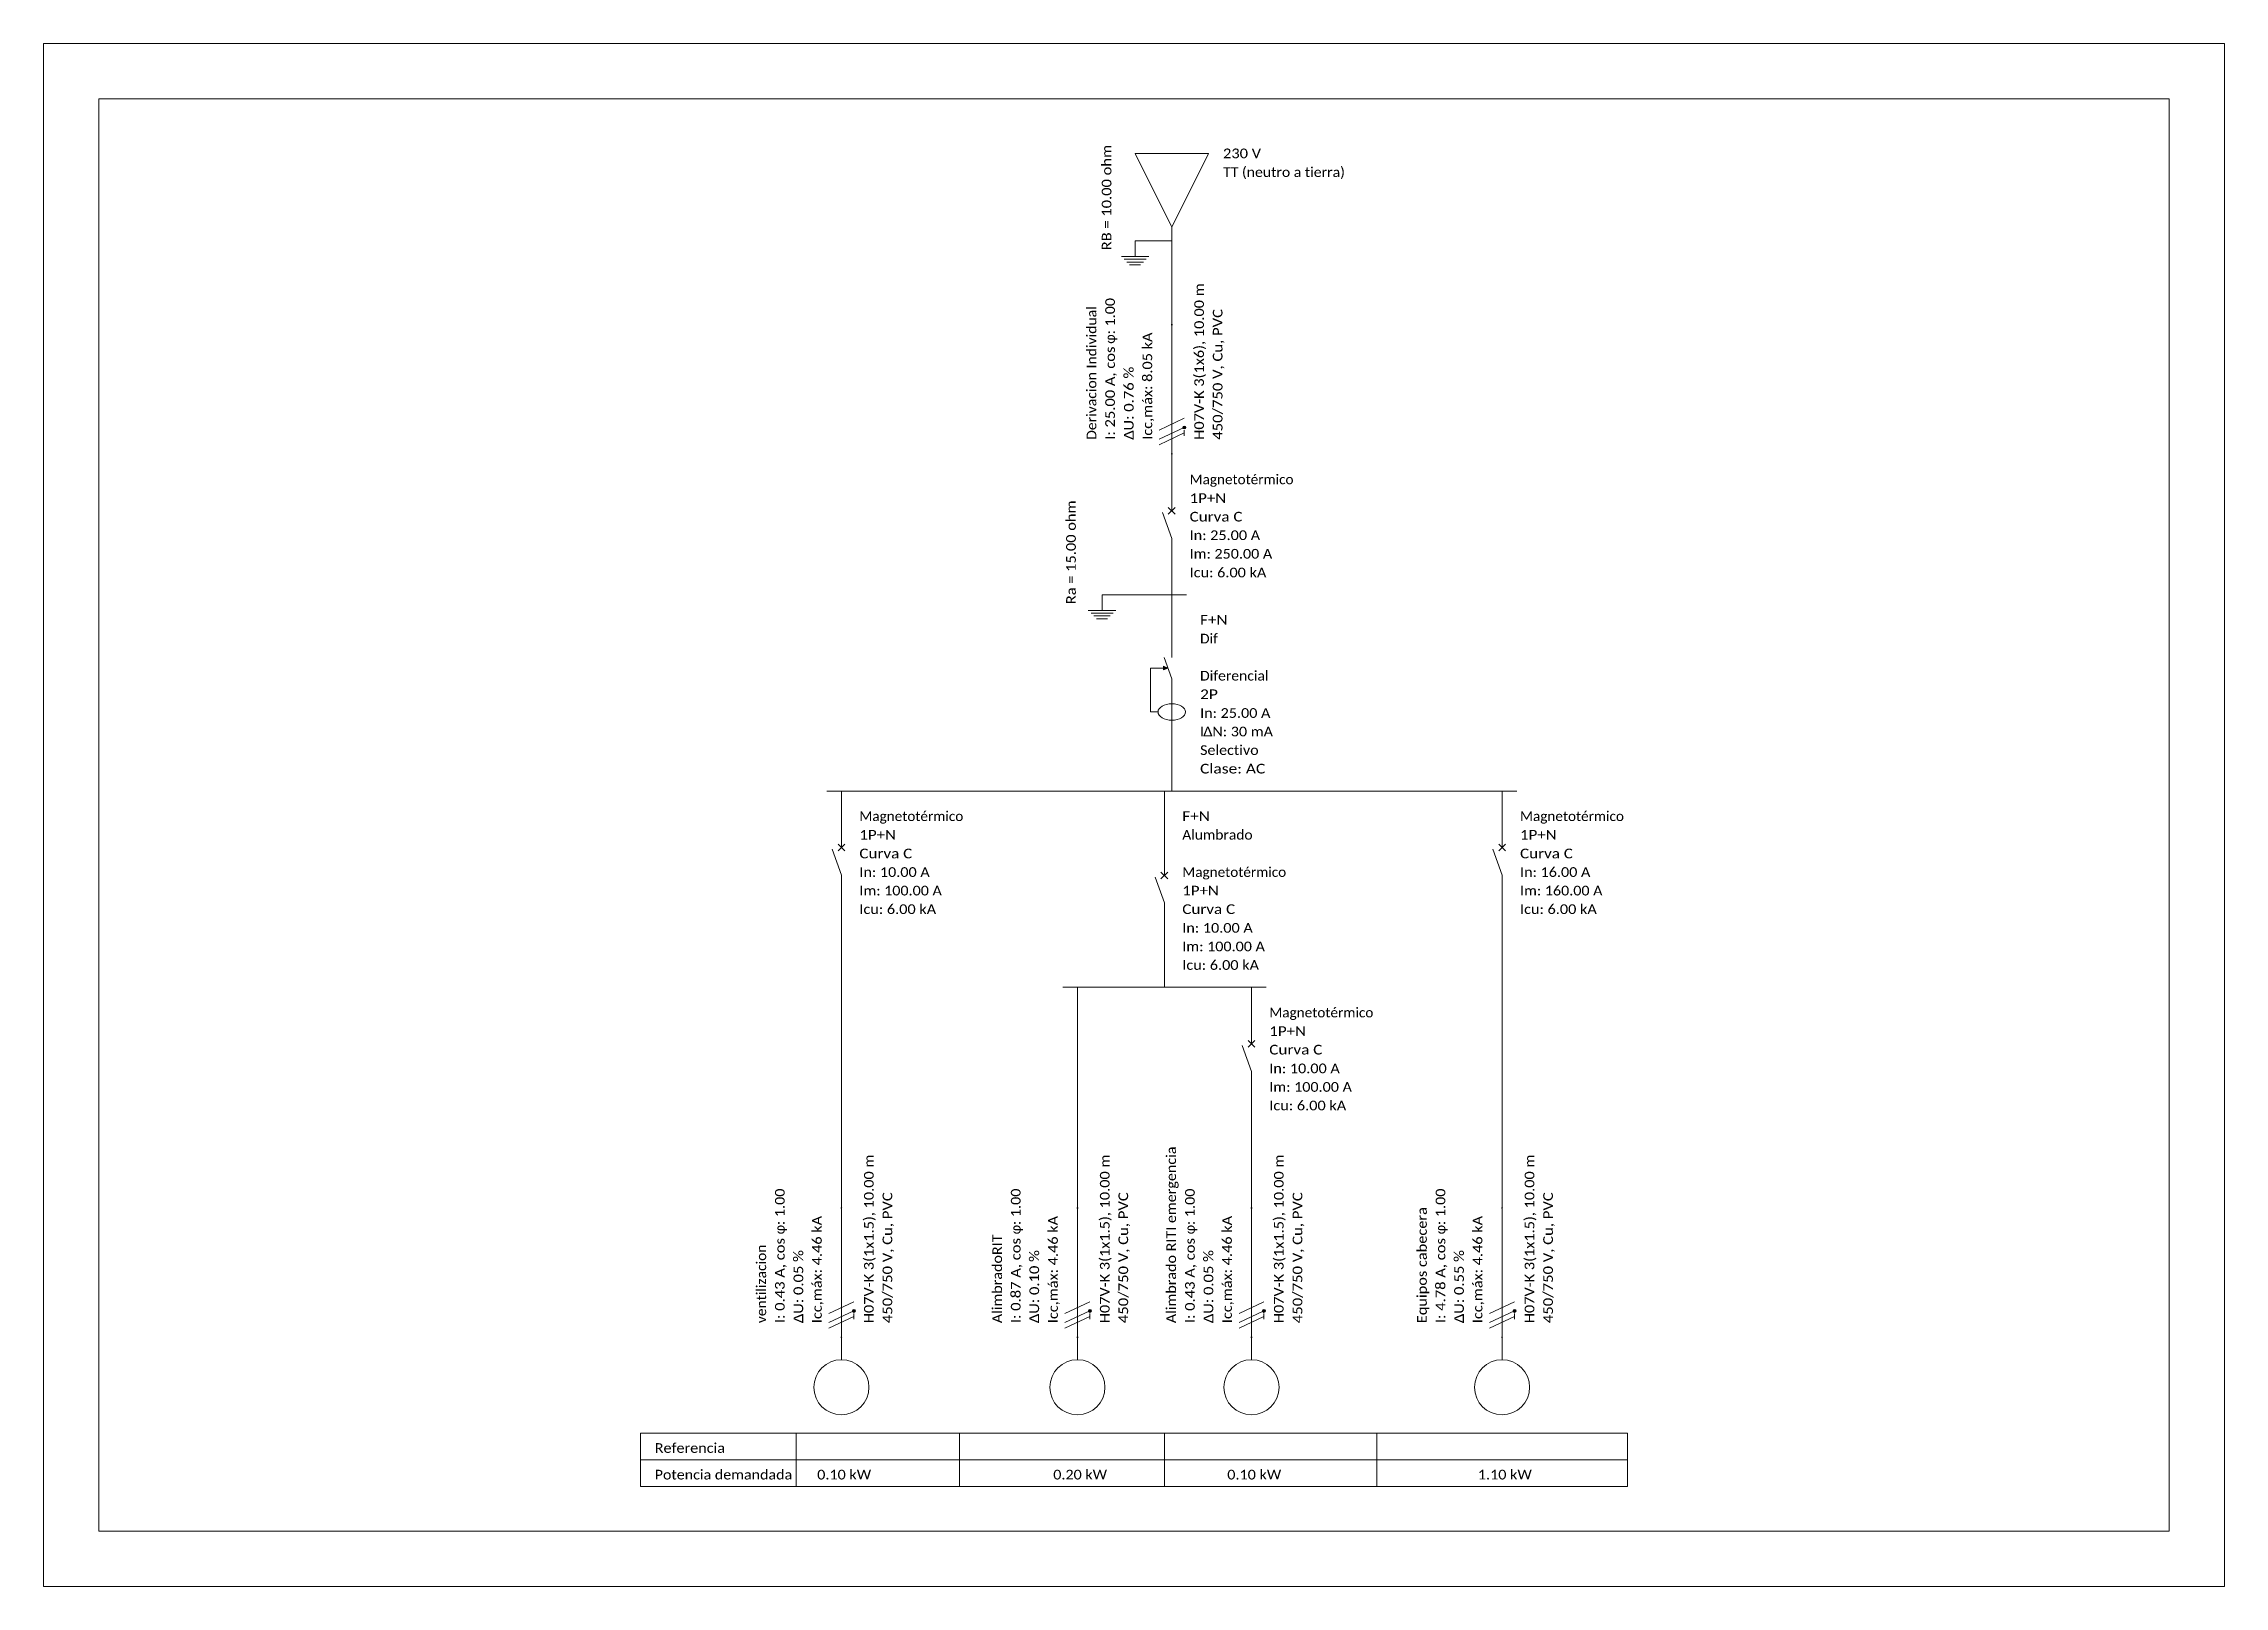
# Model space of a CAD drawing. Header units: millimetres. Extents: x 0 to 119, y 0 to 84.
import ezdxf
from ezdxf.enums import TextEntityAlignment as Align

# ---------------------------------------------------------------- set-up
doc = ezdxf.new("R2010")
doc.units = ezdxf.units.MM
for name, color, linetype, lineweight in [('CAPA_TEXTOS_UNIFILAR', 7, 'Continuous', 30), ('DISTRIBUCION', 7, 'Continuous', 0), ('LINEA', 7, 'Continuous', 0), ('RECUAD_LIMITES', 2, 'Continuous', 0), ('RECUAD_MARCO', 1, 'Continuous', 20), ('RED_DE_TOMA_DE_TIERRA_DE_LAS_MASAS_DE_LA_INSTALACION', 7, 'Continuous', 0), ('SUMINISTRO', 7, 'Continuous', 0)]:
    doc.layers.add(name, color=color, linetype=linetype, lineweight=lineweight)
doc.styles.add('CYPETXT', font='calibri.ttf', dxfattribs={"height": 0.2})

msp = doc.modelspace()

# ---------------------------------------------------------------- hatches: boundary and pattern name
at = {"layer": 'LINEA'}
msp.add_hatch(color=256, dxfattribs=at).paths.add_polyline_path([(61.25, 50), (61, 50.1), (61, 49.9)], flags=0)
h = msp.add_hatch(color=256, dxfattribs=at)
edge = h.paths.add_edge_path(flags=0)
edge.add_arc((43.46, 20.6), 0.02, 0, 360)
h = msp.add_hatch(color=256, dxfattribs=at)
edge = h.paths.add_edge_path(flags=0)
edge.add_arc((56.32, 20.6), 0.02, 0, 360)
h = msp.add_hatch(color=256, dxfattribs=at)
edge = h.paths.add_edge_path(flags=0)
edge.add_arc((65.8, 20.6), 0.02, 0, 360)
h = msp.add_hatch(color=256, dxfattribs=at)
edge = h.paths.add_edge_path(flags=0)
edge.add_arc((79.45, 20.6), 0.02, 0, 360)
h = msp.add_hatch(color=256, dxfattribs=at)
edge = h.paths.add_edge_path(flags=0)
edge.add_arc((44.14, 15), 0.08, 0, 360)
h = msp.add_hatch(color=256, dxfattribs=at)
edge = h.paths.add_edge_path(flags=0)
edge.add_arc((57, 15), 0.08, 0, 360)
h = msp.add_hatch(color=256, dxfattribs=at)
edge = h.paths.add_edge_path(flags=0)
edge.add_arc((66.48, 15), 0.08, 0, 360)
h = msp.add_hatch(color=256, dxfattribs=at)
edge = h.paths.add_edge_path(flags=0)
edge.add_arc((80.13, 15), 0.08, 0, 360)
h = msp.add_hatch(color=256, dxfattribs=at)
edge = h.paths.add_edge_path(flags=0)
edge.add_arc((43.46, 13.56), 0.02, 0, 360)
h = msp.add_hatch(color=256, dxfattribs=at)
edge = h.paths.add_edge_path(flags=0)
edge.add_arc((56.32, 13.56), 0.02, 0, 360)
h = msp.add_hatch(color=256, dxfattribs=at)
edge = h.paths.add_edge_path(flags=0)
edge.add_arc((65.8, 13.56), 0.02, 0, 360)
h = msp.add_hatch(color=256, dxfattribs=at)
edge = h.paths.add_edge_path(flags=0)
edge.add_arc((79.45, 13.56), 0.02, 0, 360)
at = {"layer": 'SUMINISTRO'}
h = msp.add_hatch(color=256, dxfattribs=at)
edge = h.paths.add_edge_path(flags=0)
edge.add_arc((61.46, 68.7), 0.02, 0, 360)
h = msp.add_hatch(color=256, dxfattribs=at)
edge = h.paths.add_edge_path(flags=0)
edge.add_arc((62.14, 63.1), 0.08, 0, 360)
h = msp.add_hatch(color=256, dxfattribs=at)
edge = h.paths.add_edge_path(flags=0)
edge.add_arc((61.46, 61.66), 0.02, 0, 360)

# ---------------------------------------------------------------- linework, layer by layer
at = {"layer": 'DISTRIBUCION'}
for p, q in [((60.66, 53.99), (62.26, 53.99)), ((42.66, 43.3), (80.25, 43.3)), ((55.52, 32.62), (66.6, 32.62))]:
    msp.add_line(p, q, dxfattribs=at)
at = {"layer": 'LINEA'}
for p, q in [((61.46, 53.99), (61.46, 50.88)), ((61.46, 49.41), (61.04, 50.58)), ((61.46, 50.88), (61.46, 50.58)), ((61.46, 46.41), (61.46, 49.41)), ((61.46, 43.3), (61.46, 46.41)), ((43.46, 43.3), (43.46, 40.98)), ((61.06, 43.3), (61.06, 39.46)), ((79.45, 43.3), (79.45, 40.98)), ((43.28, 40.04), (43.65, 40.41)), ((43.28, 40.41), (43.65, 40.04)), ((43.46, 40.23), (43.46, 40.98)), ((79.27, 40.04), (79.64, 40.41)), ((79.27, 40.41), (79.64, 40.04)), ((79.45, 40.23), (79.45, 40.98)), ((61.06, 38.71), (61.06, 39.46)), ((60.87, 38.52), (61.25, 38.89)), ((60.87, 38.89), (61.25, 38.52)), ((43.46, 35.65), (43.46, 37.98)), ((79.45, 35.65), (79.45, 37.98)), ((43.46, 35.65), (43.46, 24.52)), ((61.06, 32.62), (61.06, 36.46)), ((79.45, 35.65), (79.45, 24.52)), ((56.32, 32.62), (56.32, 20.62)), ((65.8, 32.62), (65.8, 30.29)), ((65.62, 29.35), (65.99, 29.73)), ((65.62, 29.73), (65.99, 29.35)), ((65.8, 29.54), (65.8, 30.29)), ((65.8, 24.97), (65.8, 27.29)), ((65.8, 24.97), (65.8, 20.62)), ((43.46, 24.52), (43.46, 20.62)), ((79.45, 24.52), (79.45, 20.62)), ((43.46, 13.58), (43.46, 20.58)), ((56.32, 13.58), (56.32, 20.58)), ((65.8, 13.58), (65.8, 20.58)), ((79.45, 13.58), (79.45, 20.58)), ((42.78, 14.86), (44.14, 15.5)), ((55.64, 14.86), (57, 15.5)), ((65.12, 14.86), (66.48, 15.5)), ((78.77, 14.86), (80.13, 15.5)), ((42.78, 14.36), (44.14, 15)), ((42.78, 14.06), (44.14, 14.7)), ((44.14, 14.55), (44.14, 14.85)), ((55.64, 14.36), (57, 15)), ((55.64, 14.06), (57, 14.7)), ((57, 14.55), (57, 14.85)), ((65.12, 14.36), (66.48, 15)), ((65.12, 14.06), (66.48, 14.7)), ((66.48, 14.55), (66.48, 14.85)), ((78.77, 14.36), (80.13, 15)), ((78.77, 14.06), (80.13, 14.7)), ((80.13, 14.55), (80.13, 14.85)), ((43.46, 13.54), (43.46, 13.54)), ((43.46, 12.34), (43.46, 13.54)), ((56.32, 13.54), (56.32, 13.54)), ((56.32, 12.34), (56.32, 13.54)), ((65.8, 13.54), (65.8, 13.54)), ((65.8, 12.34), (65.8, 13.54)), ((79.45, 13.54), (79.45, 13.54)), ((79.45, 12.34), (79.45, 13.54)), ((32.51, 8.34), (32.51, 5.44)), ((32.51, 8.34), (86.28, 8.34)), ((41, 8.34), (41, 5.44)), ((49.89, 8.34), (49.89, 5.44)), ((61.06, 8.34), (61.06, 5.44)), ((72.63, 8.34), (72.63, 5.44)), ((86.28, 8.34), (86.28, 5.44)), ((32.51, 6.89), (86.28, 6.89)), ((32.51, 5.44), (86.28, 5.44))]:
    msp.add_line(p, q, dxfattribs=at)
for points in [[(60.71, 47.61), (60.29, 47.61), (60.29, 50), (61.25, 50)], [(43.46, 37.98), (43.46, 38.73), (42.95, 40.14)], [(79.45, 37.98), (79.45, 38.73), (78.94, 40.14)], [(61.06, 36.46), (61.06, 37.21), (60.55, 38.62)], [(65.8, 27.29), (65.8, 28.04), (65.29, 29.45)]]:
    msp.add_lwpolyline(points, dxfattribs=at)
msp.add_lwpolyline([(61.25, 50), (61, 50.1), (61, 49.9)], close=True, dxfattribs=at)
for centre, radius in [((43.46, 20.6), 0.02), ((56.32, 20.6), 0.02), ((65.8, 20.6), 0.02), ((79.45, 20.6), 0.02), ((44.14, 15), 0.08), ((57, 15), 0.08), ((66.48, 15), 0.08), ((80.13, 15), 0.08), ((43.46, 13.56), 0.02), ((56.32, 13.56), 0.02), ((65.8, 13.56), 0.02), ((79.45, 13.56), 0.02), ((43.46, 10.84), 1.5), ((56.32, 10.84), 1.5), ((65.8, 10.84), 1.5), ((79.45, 10.84), 1.5)]:
    msp.add_circle(centre, radius, dxfattribs=at)
msp.add_ellipse((61.46, 47.61), major_axis=(0.75, 0), ratio=0.6, dxfattribs=at)
at = {"layer": 'RECUAD_LIMITES'}
msp.add_lwpolyline([(0, 0), (118.8, 0), (118.8, 84), (0, 84), (0, 0)], close=True, dxfattribs=at)
at = {"layer": 'RECUAD_MARCO'}
msp.add_lwpolyline([(3, 3), (115.8, 3), (115.8, 81), (3, 81), (3, 3)], close=True, dxfattribs=at)
at = {"layer": 'RED_DE_TOMA_DE_TIERRA_DE_LAS_MASAS_DE_LA_INSTALACION'}
for p, q in [((60.66, 53.99), (57.66, 53.99)), ((57.66, 53.14), (57.66, 53.99)), ((56.91, 53.14), (58.41, 53.14)), ((57.06, 52.99), (58.26, 52.99)), ((57.21, 52.84), (58.11, 52.84)), ((57.36, 52.69), (57.96, 52.69))]:
    msp.add_line(p, q, dxfattribs=at)
at = {"layer": 'SUMINISTRO'}
for p, q in [((61.46, 71.96), (61.46, 74.01)), ((59.46, 72.41), (59.46, 73.26)), ((59.46, 73.26), (61.46, 73.26)), ((58.71, 72.41), (60.21, 72.41)), ((58.86, 72.26), (60.06, 72.26)), ((59.01, 72.11), (59.91, 72.11)), ((59.16, 71.96), (59.76, 71.96)), ((61.46, 71.96), (61.46, 68.72)), ((61.46, 61.68), (61.46, 68.68)), ((60.78, 62.96), (62.14, 63.6)), ((60.78, 62.46), (62.14, 63.1)), ((60.78, 62.16), (62.14, 62.8)), ((62.14, 62.65), (62.14, 62.95)), ((61.46, 61.64), (61.46, 61.64)), ((61.46, 61.64), (61.46, 59.31)), ((61.27, 58.38), (61.65, 58.75)), ((61.27, 58.75), (61.65, 58.38)), ((61.46, 58.56), (61.46, 59.31)), ((61.46, 53.99), (61.46, 56.31))]:
    msp.add_line(p, q, dxfattribs=at)
msp.add_lwpolyline([(61.46, 74.01), (63.46, 78.01), (59.46, 78.01), (61.46, 74.01)], close=True, dxfattribs=at)
msp.add_lwpolyline([(61.46, 56.31), (61.46, 57.06), (60.95, 58.47)], dxfattribs=at)
for centre, radius in [((61.46, 68.7), 0.02), ((62.14, 63.1), 0.08), ((61.46, 61.66), 0.02)]:
    msp.add_circle(centre, radius, dxfattribs=at)

# ---------------------------------------------------------------- texts
at = {"layer": 'CAPA_TEXTOS_UNIFILAR', "style": 'CYPETXT'}
for s, height, width, p, p2 in [('RB = 10.00 ohm', 0.5267, 0.773352, (58.17, 72.75), (58.17, 78.49)), (': 1.00', 0.527, 0.771349, (58.36, 68.17), (58.36, 70.15)), ('H07V-K 3(1x6), 10.00 m', 0.5267, 0.786363, (63.21, 62.43), (63.21, 70.95)), ('Derivacion Individual', 0.5267, 0.881414, (57.35, 62.43), (57.35, 69.7)), ('450/750 V, Cu, PVC', 0.5267, 0.800097, (64.22, 62.43), (64.22, 69.55)), ('φ', 0.527, 1.032853, (58.36, 67.66), (58.36, 68.17)), ('Icc,máx: 8.05 kA', 0.5267, 0.828773, (60.39, 62.43), (60.39, 68.27)), ('I: 25.00 A, cos ', 0.5267, 0.757505, (58.36, 62.43), (58.36, 67.71)), ('U: 0.76 %', 0.527, 0.808989, (59.38, 62.93), (59.38, 66.41)), ('Δ', 0.527, 1.182786, (59.38, 62.43), (59.38, 62.96)), ('Ra = 15.00 ohm', 0.5267, 0.777289, (56.23, 53.48), (56.23, 59.13)), ('Alimbrado RITI emergencia', 0.5267, 0.883217, (61.69, 14.33), (61.69, 23.95)), ('H07V-K 3(1x1.5), 10.00 m', 0.5267, 0.791405, (45.22, 14.33), (45.22, 23.51)), ('H07V-K 3(1x1.5), 10.00 m', 0.5267, 0.791405, (58.07, 14.33), (58.07, 23.51)), ('H07V-K 3(1x1.5), 10.00 m', 0.5267, 0.791405, (67.55, 14.33), (67.55, 23.51)), ('H07V-K 3(1x1.5), 10.00 m', 0.5267, 0.791405, (81.21, 14.33), (81.21, 23.51)), (': 1.00', 0.527, 0.771349, (40.37, 19.67), (40.37, 21.66)), ('450/750 V, Cu, PVC', 0.5267, 0.800097, (46.23, 14.33), (46.23, 21.46)), (': 1.00', 0.527, 0.771349, (53.22, 19.67), (53.22, 21.66)), ('450/750 V, Cu, PVC', 0.5267, 0.800097, (59.08, 14.33), (59.08, 21.46)), (': 1.00', 0.527, 0.771349, (62.71, 19.67), (62.71, 21.66)), ('450/750 V, Cu, PVC', 0.5267, 0.800097, (68.57, 14.33), (68.57, 21.46)), (': 1.00', 0.527, 0.771349, (76.36, 19.67), (76.36, 21.66)), ('450/750 V, Cu, PVC', 0.5267, 0.800097, (82.22, 14.33), (82.22, 21.46)), ('Equipos cabecera', 0.5267, 0.878467, (75.35, 14.33), (75.35, 20.65)), ('φ', 0.527, 1.032853, (40.37, 19.17), (40.37, 19.68)), ('Icc,máx: 4.46 kA', 0.5267, 0.828773, (42.39, 14.33), (42.39, 20.17)), ('AlimbradoRIT', 0.5267, 0.958336, (52.21, 14.33), (52.21, 19.16)), ('φ', 0.527, 1.032853, (53.22, 19.17), (53.22, 19.68)), ('Icc,máx: 4.46 kA', 0.5267, 0.828773, (55.25, 14.33), (55.25, 20.17)), ('φ', 0.527, 1.032853, (62.71, 19.17), (62.71, 19.68)), ('Icc,máx: 4.46 kA', 0.5267, 0.828773, (64.73, 14.33), (64.73, 20.17)), ('φ', 0.527, 1.032853, (76.36, 19.17), (76.36, 19.68)), ('Icc,máx: 4.46 kA', 0.5267, 0.828773, (78.38, 14.33), (78.38, 20.17)), ('ventilizacion', 0.5267, 0.886366, (39.36, 14.33), (39.36, 18.61)), ('I: 0.43 A, cos ', 0.5267, 0.748722, (40.37, 14.33), (40.37, 19.17)), ('U: 0.05 %', 0.527, 0.808989, (41.38, 14.84), (41.38, 18.31)), ('I: 0.87 A, cos ', 0.5267, 0.748722, (53.22, 14.33), (53.22, 19.17)), ('U: 0.10 %', 0.527, 0.808989, (54.23, 14.84), (54.23, 18.31)), ('I: 0.43 A, cos ', 0.5267, 0.748722, (62.71, 14.33), (62.71, 19.17)), ('U: 0.05 %', 0.527, 0.808989, (63.72, 14.84), (63.72, 18.31)), ('I: 4.78 A, cos ', 0.5267, 0.748722, (76.36, 14.33), (76.36, 19.17)), ('U: 0.55 %', 0.527, 0.808989, (77.37, 14.84), (77.37, 18.31)), ('Δ', 0.527, 1.182786, (41.38, 14.33), (41.38, 14.86)), ('Δ', 0.527, 1.182786, (54.23, 14.33), (54.23, 14.86)), ('Δ', 0.527, 1.182786, (63.72, 14.33), (63.72, 14.86)), ('Δ', 0.527, 1.182786, (77.37, 14.33), (77.37, 14.86))]:
    msp.add_text(s, height=height, rotation=90, dxfattribs=dict(at, width=width)).set_placement(p, p2, align=Align.FIT)
for s, height, width, p, p2 in [('TT (neutro a tierra)', 0.5267, 0.801334, (64.25, 76.74), (70.89, 76.74)), ('230 V', 0.527, 0.824773, (64.25, 77.76), (66.32, 77.76)), ('Magnetotérmico', 0.5267, 0.897701, (62.43, 60.01), (68.09, 60.01)), ('1P+N', 0.527, 0.88491, (62.43, 58.99), (64.42, 58.99)), ('Curva C', 0.527, 0.823075, (62.43, 57.98), (65.31, 57.98)), ('In: 25.00 A', 0.5267, 0.805429, (62.43, 56.97), (66.27, 56.97)), ('Im: 250.00 A', 0.5267, 0.811433, (62.43, 55.96), (66.93, 55.96)), ('Icu: 6.00 kA', 0.5267, 0.812754, (62.43, 54.94), (66.61, 54.94)), ('F+N', 0.527, 0.900641, (63, 52.36), (64.5, 52.36)), ('Dif', 0.527, 0.922348, (63, 51.34), (63.97, 51.34)), ('2P', 0.527, 0.932165, (63, 48.31), (63.97, 48.31)), ('Diferencial', 0.5267, 0.901374, (63, 49.32), (66.73, 49.32)), ('In: 25.00 A', 0.5267, 0.805429, (63, 47.29), (66.83, 47.29)), ('I', 0.527, 1.051937, (63, 46.28), (63.22, 46.28)), ('Δ', 0.527, 1.182786, (63.17, 46.28), (63.69, 46.28)), ('N: 30 mA', 0.527, 0.803322, (63.67, 46.28), (66.97, 46.28)), ('Selectivo', 0.527, 0.913853, (63, 45.27), (66.19, 45.27)), ('Clase: AC', 0.527, 0.867343, (63, 44.26), (66.55, 44.26)), ('Magnetotérmico', 0.5267, 0.897701, (44.44, 41.67), (50.1, 41.67)), ('F+N', 0.527, 0.900641, (62.03, 41.67), (63.54, 41.67)), ('Magnetotérmico', 0.5267, 0.897701, (80.43, 41.67), (86.09, 41.67)), ('1P+N', 0.527, 0.88491, (44.44, 40.66), (46.43, 40.66)), ('Alumbrado', 0.527, 0.918121, (62.03, 40.66), (65.86, 40.66)), ('1P+N', 0.527, 0.88491, (80.43, 40.66), (82.42, 40.66)), ('Curva C', 0.527, 0.823075, (44.44, 39.64), (47.32, 39.64)), ('Curva C', 0.527, 0.823075, (80.43, 39.64), (83.31, 39.64)), ('In: 10.00 A', 0.5267, 0.805429, (44.44, 38.63), (48.27, 38.63)), ('Im: 100.00 A', 0.5267, 0.811433, (44.44, 37.62), (48.93, 37.62)), ('Magnetotérmico', 0.5267, 0.897701, (62.03, 38.63), (67.69, 38.63)), ('1P+N', 0.527, 0.88491, (62.03, 37.62), (64.02, 37.62)), ('In: 16.00 A', 0.5267, 0.805429, (80.43, 38.63), (84.26, 38.63)), ('Im: 160.00 A', 0.5267, 0.811433, (80.43, 37.62), (84.92, 37.62)), ('Icu: 6.00 kA', 0.5267, 0.812754, (44.44, 36.61), (48.62, 36.61)), ('Curva C', 0.527, 0.823075, (62.03, 36.61), (64.91, 36.61)), ('Icu: 6.00 kA', 0.5267, 0.812754, (80.43, 36.61), (84.61, 36.61)), ('In: 10.00 A', 0.5267, 0.805429, (62.03, 35.59), (65.87, 35.59)), ('Im: 100.00 A', 0.5267, 0.811433, (62.03, 34.58), (66.53, 34.58)), ('Icu: 6.00 kA', 0.5267, 0.812754, (62.03, 33.57), (66.21, 33.57)), ('Magnetotérmico', 0.5267, 0.897701, (66.77, 30.98), (72.44, 30.98)), ('1P+N', 0.527, 0.88491, (66.77, 29.97), (68.77, 29.97)), ('Curva C', 0.527, 0.823075, (66.77, 28.96), (69.66, 28.96)), ('In: 10.00 A', 0.5267, 0.805429, (66.77, 27.94), (70.61, 27.94)), ('Im: 100.00 A', 0.5267, 0.811433, (66.77, 26.93), (71.27, 26.93)), ('Icu: 6.00 kA', 0.5267, 0.812754, (66.77, 25.92), (70.96, 25.92)), ('Referencia', 0.527, 0.915692, (33.29, 7.27), (37.12, 7.27)), ('Potencia demandada', 0.5267, 0.877498, (33.29, 5.82), (40.78, 5.82)), ('0.10 kW', 0.527, 0.876244, (42.14, 5.82), (45.08, 5.82)), ('0.20 kW', 0.527, 0.876244, (55, 5.82), (57.93, 5.82)), ('0.10 kW', 0.527, 0.876244, (64.48, 5.82), (67.42, 5.82)), ('1.10 kW', 0.527, 0.876244, (78.13, 5.82), (81.07, 5.82))]:
    msp.add_text(s, height=height, dxfattribs=dict(at, width=width)).set_placement(p, p2, align=Align.FIT)

doc.saveas('drawing.dxf')
